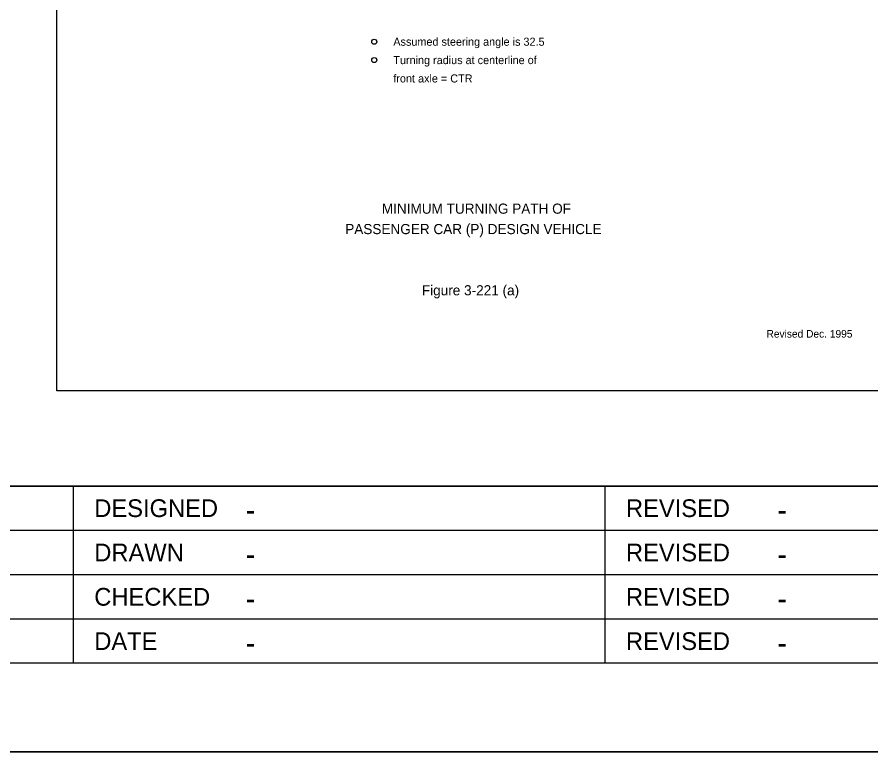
# Model space of a CAD drawing. Extents: x 2145173 to 2147094, y 2149363 to 2149822.
# Drawn here: x 2146571.3 to 2146667.7, y 2149362.8 to 2149445.7 of the extents above; entities that cross this region are included whole.
import ezdxf

# ---------------------------------------------------------------- set-up
doc = ezdxf.new("R2010")
doc.units = 0
for name, color, linetype in [('Level 48', 7, 'Continuous'), ('Sheets_50 Reference Boundary', 7, 'Continuous'), ('Sheets_General Details', 7, 'Continuous'), ('Sheets_Printer Plotting Border', 7, 'Continuous'), ('Topo_Building', 7, 'Continuous')]:
    doc.layers.add(name, color=color, linetype=linetype)

msp = doc.modelspace()

# ---------------------------------------------------------------- linework, layer by layer
at = {"layer": 'Level 48'}
msp.add_lwpolyline([(2146414.15, 2149802.771), (2147094.15, 2149802.771), (2147094.15, 2149362.771), (2146414.15, 2149362.771)], close=True, dxfattribs=at)
at = {"layer": 'Sheets_50 Reference Boundary'}
msp.add_lwpolyline([(2146454.15, 2149792.767), (2147084.15, 2149792.767), (2147084.15, 2149392.771), (2146454.15, 2149392.771)], close=True, dxfattribs=at)
at = {"layer": 'Sheets_General Details'}
for p, q in [((2146454.15, 2149392.771), (2147084.15, 2149392.771)), ((2146577.635, 2149392.771), (2146577.635, 2149372.771)), ((2146637.635, 2149392.771), (2146637.635, 2149372.771)), ((2146513.635, 2149387.771), (2146697.635, 2149387.771)), ((2146513.635, 2149382.771), (2146697.635, 2149382.771)), ((2146513.635, 2149377.771), (2146697.635, 2149377.771)), ((2147094.15, 2149362.771), (2146414.15, 2149362.771))]:
    msp.add_line(p, q, dxfattribs=at)
for points in [[(2146454.15, 2149792.771), (2147084.15, 2149792.771), (2147084.15, 2149372.771), (2146454.15, 2149372.771)], [(2146575.803, 2149529.422), (2146770.424, 2149529.422), (2146770.424, 2149403.491), (2146575.803, 2149403.491)]]:
    msp.add_lwpolyline(points, close=True, dxfattribs=at)
at = {"layer": 'Sheets_Printer Plotting Border'}
msp.add_lwpolyline([(2146414.15, 2149362.771), (2147094.15, 2149362.771), (2147094.15, 2149802.771), (2146414.15, 2149802.771)], close=True, dxfattribs=at)
at = {"layer": 'Topo_Building'}
for centre in [(2146611.636, 2149442.898), (2146611.636, 2149440.826)]:
    msp.add_circle(centre, 0.286, dxfattribs=at)

# ---------------------------------------------------------------- texts
at = {"layer": 'Sheets_General Details'}
for s, height, p in [('DESIGNED', 2, (2146580.035, 2149389.271)), ('REVISED', 2, (2146640.035, 2149389.271)), ('-', 2.4, (2146597.115, 2149388.871)), ('-', 2.4, (2146657.115, 2149388.871)), ('DRAWN', 2, (2146580.035, 2149384.271)), ('REVISED', 2, (2146640.035, 2149384.271)), ('-', 2.4, (2146597.115, 2149383.871)), ('-', 2.4, (2146657.115, 2149383.871)), ('CHECKED', 2, (2146580.035, 2149379.271)), ('REVISED', 2, (2146640.035, 2149379.271)), ('-', 2.4, (2146597.115, 2149378.871)), ('-', 2.4, (2146657.115, 2149378.871)), ('DATE', 2, (2146580.035, 2149374.271)), ('REVISED', 2, (2146640.035, 2149374.271)), ('-', 2.4, (2146597.115, 2149373.871)), ('-', 2.4, (2146657.115, 2149373.871))]:
    msp.add_text(s, height=height, dxfattribs=at).set_placement(p)
at = {"layer": 'Topo_Building'}
for s, height, p in [('Assumed steering angle is 32.5', 0.91472, (2146613.782, 2149442.44)), ('Turning radius at centerline of', 0.91472, (2146613.782, 2149440.368)), ('front axle = CTR', 0.91472, (2146613.782, 2149438.296)), ('MINIMUM TURNING PATH OF', 1.14483, (2146612.488, 2149423.489)), ('PASSENGER CAR (P) DESIGN VEHICLE', 1.14483, (2146608.355, 2149421.187)), ('Figure 3-221 (a)', 1.14483, (2146617.003, 2149414.28)), ('Revised Dec. 1995', 0.85862, (2146655.895, 2149409.512))]:
    msp.add_text(s, height=height, dxfattribs=at).set_placement(p)

doc.saveas('drawing.dxf')
